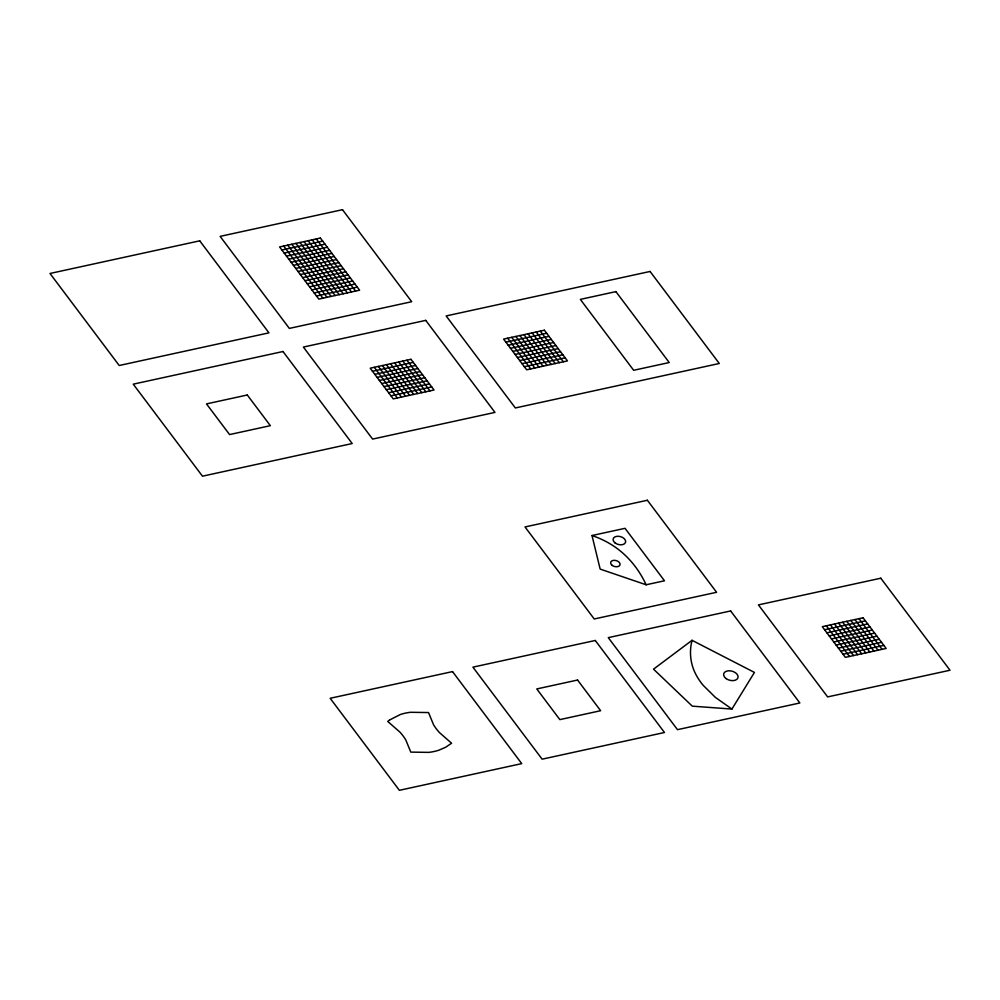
<?xml version="1.0" encoding="UTF-8"?>
<svg xmlns="http://www.w3.org/2000/svg" width="1000" height="1000" viewBox="0 0 1000 1000"><rect width="100%" height="100%" fill="white"/><g stroke="black" fill="none" stroke-linecap="round" stroke-linejoin="round"><path stroke-width="1.5" d="M692.05 640.312C689.287 650.925 690.175 662.45 694.875 672.4A82.587 52.538 15.2 0 0 703.05 685.188L715.4 697.412L731.925 709.062L754.438 672.425L692.05 640.312L653.525 669.163L692.3 706.162L731.925 709.062M281.9 250.012L322.688 241.125M284.212 253.088L325 244.188M286.512 256.15L327.3 247.25M288.825 259.212L329.613 250.325M291.125 262.288L331.912 253.388M293.438 265.35L334.225 256.462M295.738 268.425L336.525 259.525M298.05 271.488L338.837 262.587M300.363 274.55L341.15 265.663M302.663 277.625L343.45 268.725M304.975 280.688L345.763 271.8M307.275 283.762L348.062 274.862M309.587 286.825L350.375 277.925M311.887 289.887L352.675 281M314.2 292.962L354.988 284.062M316.512 296.025L357.3 287.137M372.488 371.275L413.275 362.375M505.9 342.175L546.688 333.288M374.787 374.338L415.575 365.45M508.2 345.25L548.987 336.35M377.1 377.4L417.887 368.512M510.513 348.312L551.3 339.412M379.4 380.475L420.188 371.575M512.812 351.375L553.6 342.488M381.712 383.537L422.5 374.65M515.125 354.45L555.913 345.55M384.025 386.613L424.812 377.713M517.438 357.512L558.225 348.625M386.325 389.675L427.113 380.775M519.738 360.588L560.525 351.688M388.638 392.738L429.425 383.85M522.05 363.65L562.837 354.75M390.938 395.812L431.725 386.912M524.35 366.712L565.138 357.825M592 535.525L625.037 528.325L664.488 580.775L646.137 584.775L600.163 569.1L592 535.525L596.538 537.188A64.062 40.75 15.2 0 1 609.225 543.325C625.6 552.712 638.263 567.737 646.137 584.775M824.587 629.738L865.375 620.85M826.9 632.812L867.688 623.913M829.2 635.875L869.987 626.975M831.513 638.938L872.3 630.05M833.825 642.013L874.6 633.112M836.125 645.075L876.912 636.188M838.438 648.138L879.225 639.25M840.738 651.213L881.525 642.312M843.05 654.275L883.838 645.387M858.988 618.663L882.062 649.338M854.912 619.55L877.987 650.225M850.837 620.45L873.9 651.125M846.75 621.337L869.825 652.013M842.675 622.225L865.75 652.9M838.6 623.112L861.675 653.787M834.525 624L857.588 654.675M830.438 624.888L853.512 655.562M826.363 625.788L849.438 656.462M540.3 331.1L563.375 361.775M536.225 331.987L559.288 362.663M532.137 332.887L555.212 363.562M528.062 333.775L551.138 364.45M523.987 334.663L547.05 365.337M519.9 335.55L542.975 366.225M515.825 336.438L538.9 367.113M511.75 337.325L534.812 368M507.663 338.225L530.737 368.9M316.3 238.938L355.525 291.087M406.887 360.2L429.963 390.875M312.225 239.838L351.45 291.975M402.812 361.087L425.875 391.763M308.15 240.725L347.362 292.875M398.725 361.975L421.8 392.65M304.062 241.612L343.288 293.762M394.65 362.863L417.725 393.537M299.988 242.5L339.212 294.65M390.575 363.75L413.638 394.425M295.912 243.388L335.125 295.538M386.488 364.65L409.562 395.325M291.825 244.275L331.05 296.425M382.413 365.538L405.487 396.213M287.75 245.175L326.975 297.312M378.338 366.425L401.413 397.1M283.675 246.062L322.887 298.2M374.25 367.312L397.325 397.987M389.613 719.987L387.738 721.438L399.975 732.163A63.975 40.688 15.2 0 1 405.737 739.825L410.8 752.113L428.8 752.375A48.087 30.587 15.2 0 0 439 750.15L445.7 747.225L451.587 743.225L439.35 732.5A63.975 40.688 15.2 0 1 433.587 724.825L428.525 712.55L410.525 712.288A48.087 30.587 15.2 0 0 400.325 714.513L389.613 719.987M199.737 240.825L50 273.475L119.213 365.5L268.95 332.85L199.737 240.825M342.488 209.688L220.125 236.375L289.337 328.4L411.7 301.712L342.488 209.688M320.375 238.05L279.587 246.95L318.812 299.1L359.6 290.2L320.375 238.05M282.987 351.512L133.25 384.162L202.475 476.188L352.2 443.537L282.987 351.512M425.737 320.375L303.375 347.062L372.6 439.087L494.963 412.4L425.737 320.375M650.075 271.462L446.138 315.938L515.35 407.962L719.287 363.488L650.075 271.462M615.9 291.625L580.337 299.387L633.663 370.288L669.225 362.537L615.9 291.625M247.288 395L206.5 403.9L229.575 434.575L270.363 425.675L247.288 395M410.962 359.312L370.175 368.2L393.25 398.875L434.038 389.988L410.962 359.312M544.375 330.213L503.587 339.113L526.663 369.787L567.45 360.887L544.375 330.213M647.375 500.262L525.013 526.95L594.237 618.975L716.587 592.288L647.375 500.262M452.525 671.6L330.163 698.288L399.375 790.312L521.737 763.625L452.525 671.6M595.275 640.475L472.912 667.15L542.125 759.175L664.488 732.5L595.275 640.475M730.638 610.95L608.275 637.638L677.487 729.663L799.85 702.975L730.638 610.95M880.788 578.212L758.425 604.888L827.638 696.912L950 670.238L880.788 578.212M577.562 680.037L536.775 688.938L559.85 719.613L600.638 710.713L577.562 680.037M863.075 617.775L822.288 626.675L845.35 657.35L886.137 648.45L863.075 617.775M615.188 543.025A6.463 4.112 15.2 0 0 625.562 542.337A6.463 4.112 15.2 0 0 617.35 536.25A6.463 4.112 15.2 0 0 615.188 543.025M726.087 678.587A7.412 4.713 15.2 0 0 737.975 677.75A7.412 4.713 15.2 0 0 728.5 670.788A7.412 4.713 15.2 0 0 726.087 678.587M612.225 565.413A4.85 3.088 15.2 0 0 620.013 564.9A4.85 3.088 15.2 0 0 613.85 560.325A4.85 3.088 15.2 0 0 612.225 565.413"/></g></svg>
